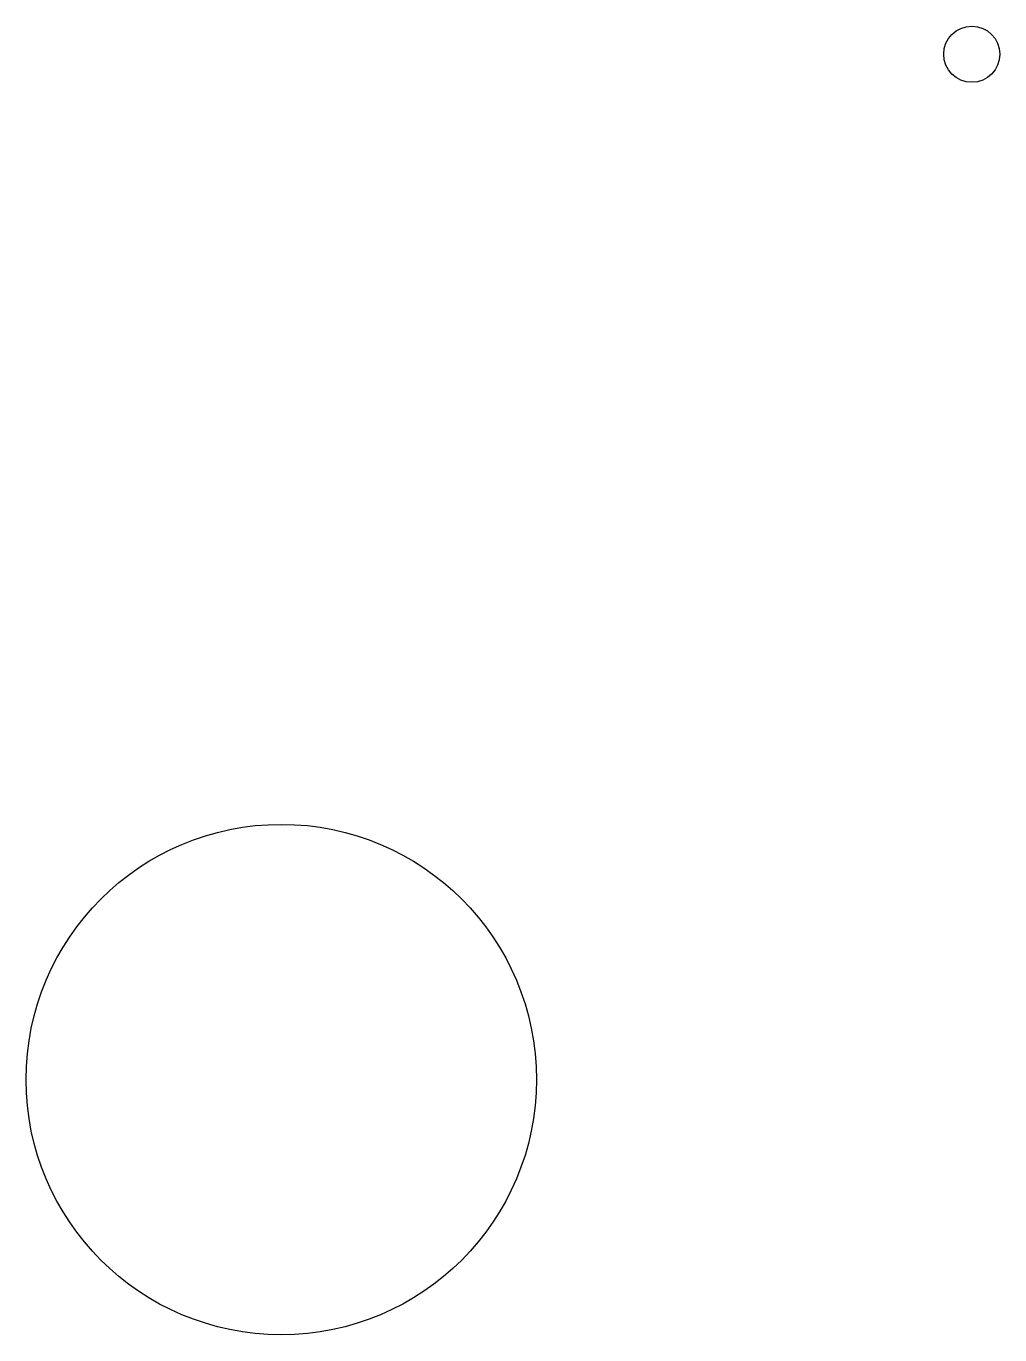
# Model space of a CAD drawing. Extents: x -6529 to 1007, y -9478 to 648.
import ezdxf

# ---------------------------------------------------------------- set-up
doc = ezdxf.new("R2010")
doc.units = 0
doc.layers.get('0').update_dxf_attribs({"color": 140, "linetype": 'CONTINUOUS'})

msp = doc.modelspace()

# ---------------------------------------------------------------- linework, layer by layer
for centre, radius in [((790, 431), 217), ((-4554, -7503), 1975)]:
    msp.add_circle(centre, radius)

doc.saveas('drawing.dxf')
